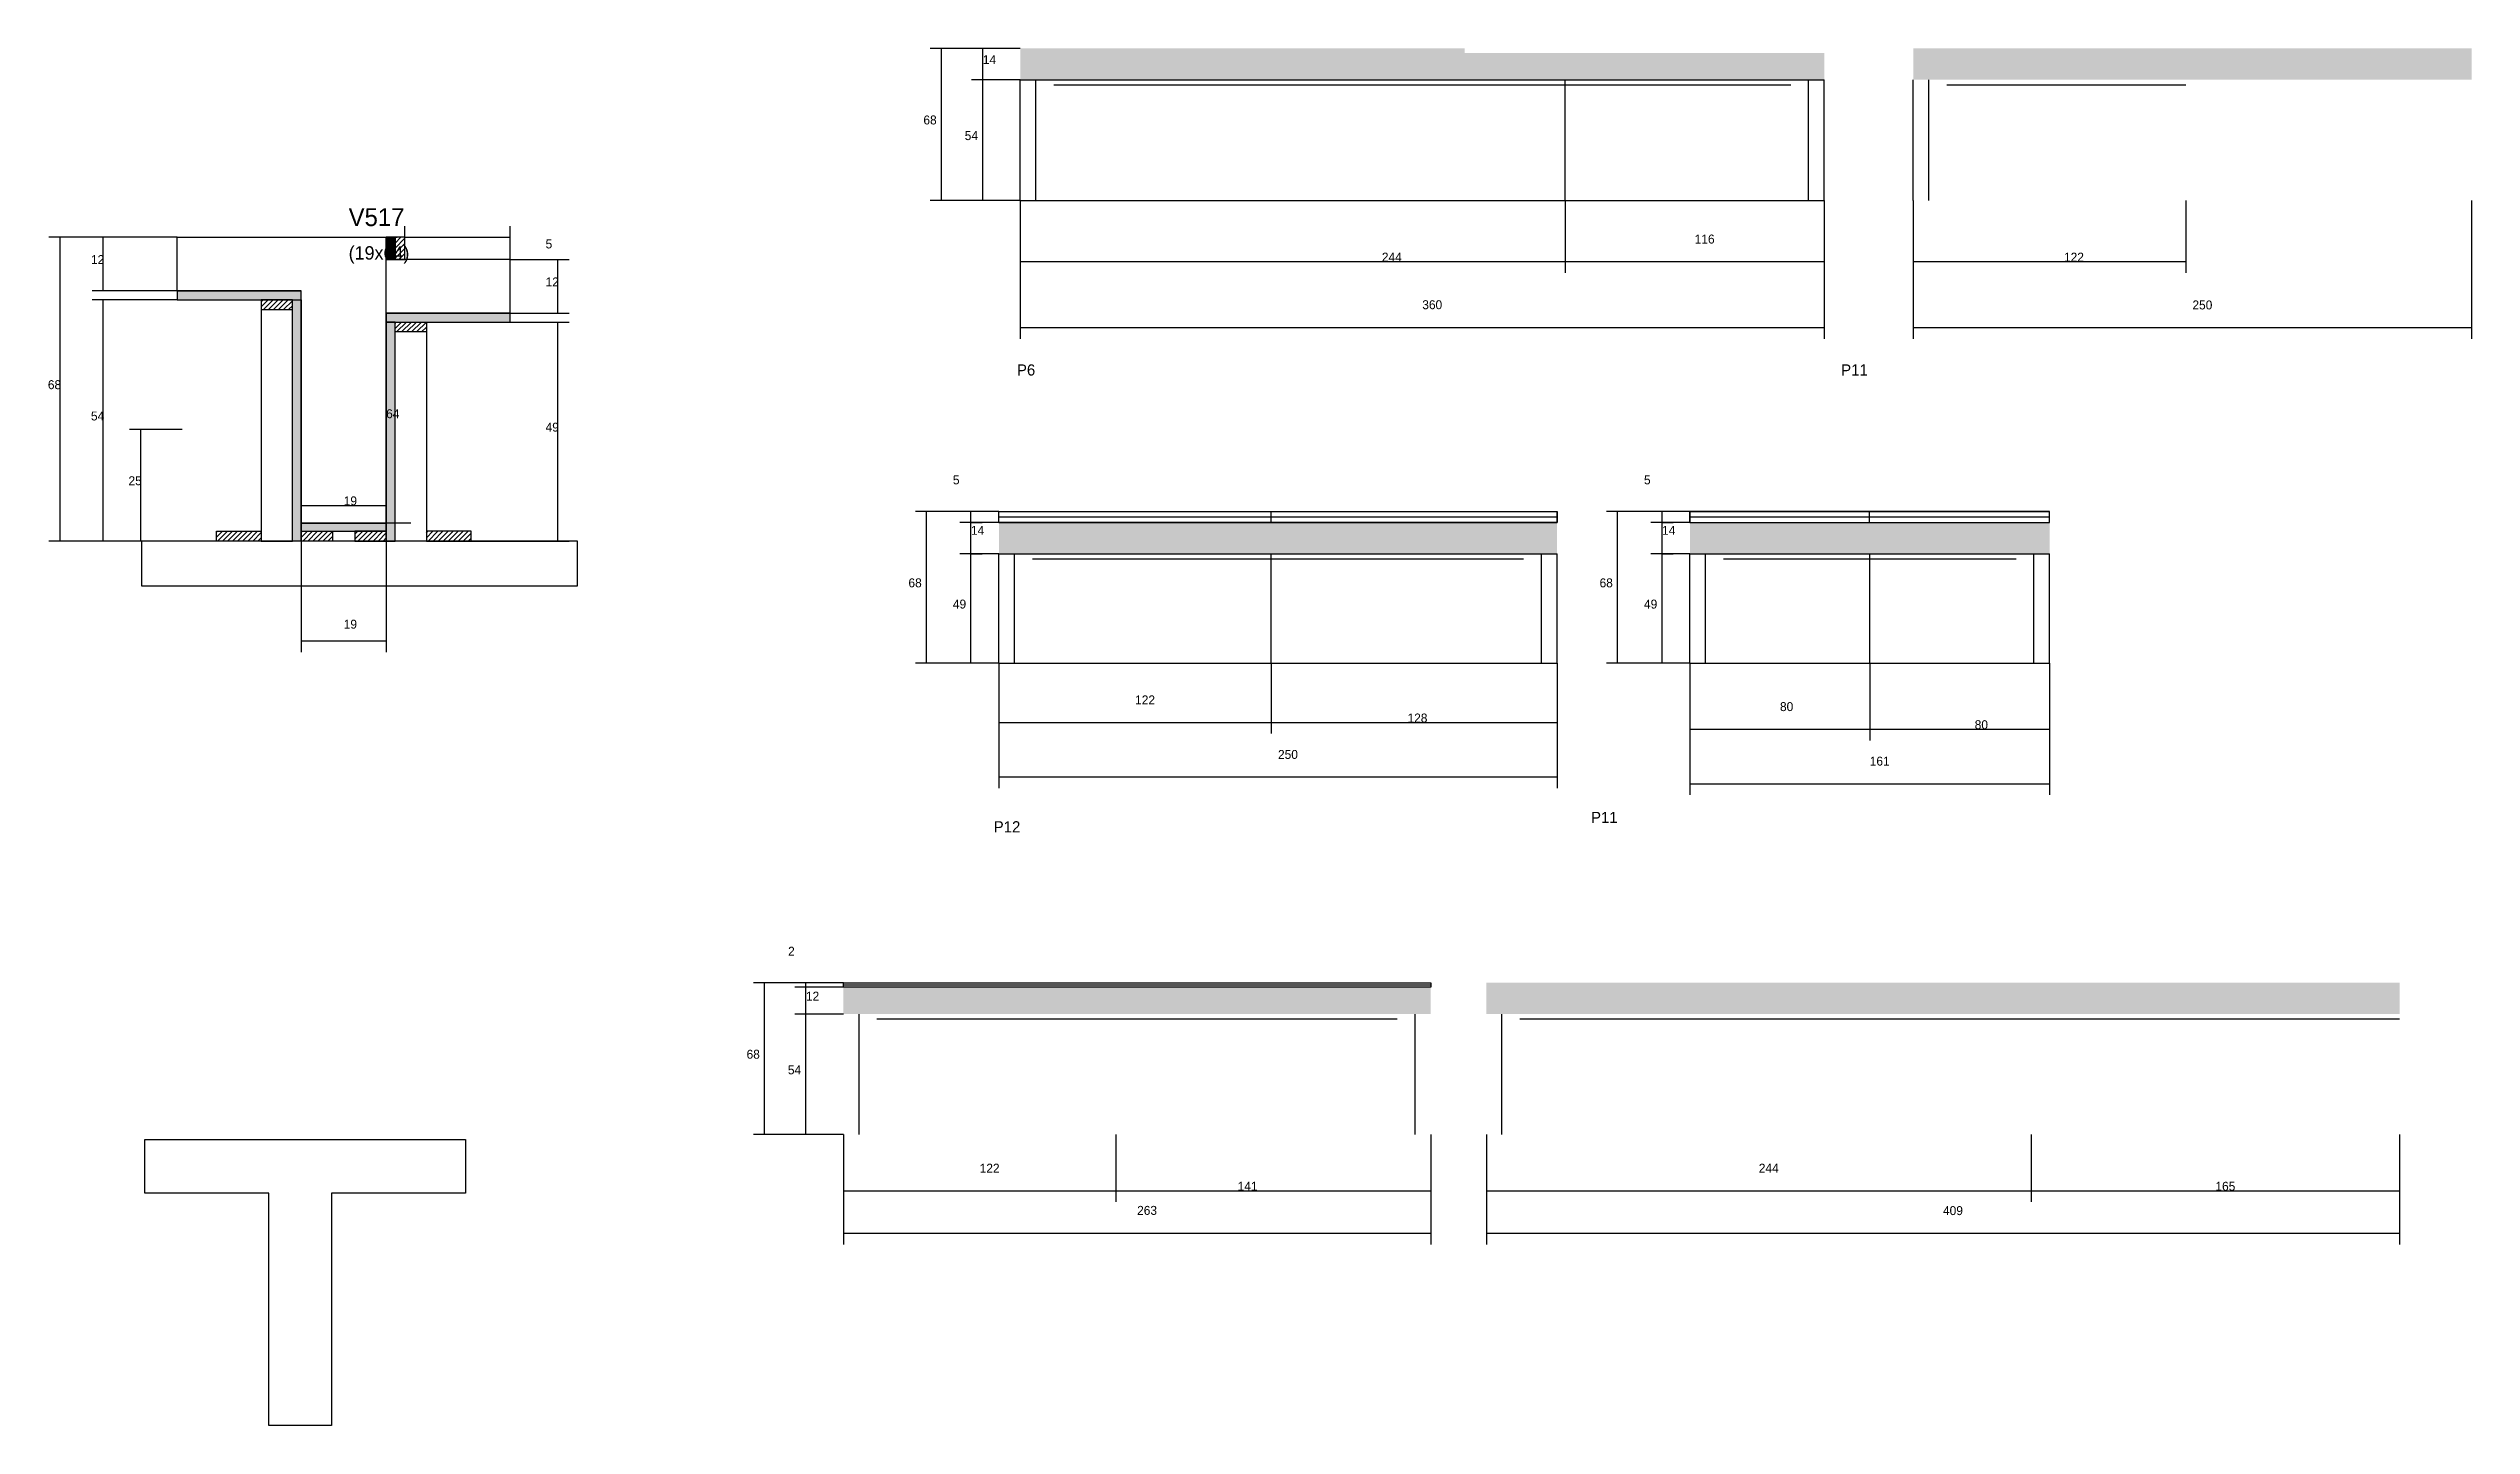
# Model space of a CAD drawing. Header units: metres. Extents: x 1768 to 2853, y -2638 to -2022.
import ezdxf

# ---------------------------------------------------------------- set-up
doc = ezdxf.new("R2010")
doc.units = ezdxf.units.M
for name, color, linetype in [('CONCRETO', 251, 'Continuous'), ('COTA', 241, 'Continuous'), ('Hachura', 253, 'Continuous'), ('Madeira', 126, 'Continuous'), ('NOMENCLATURA', 7, 'Continuous'), ('Painéis', 200, 'Continuous'), ('SARR_2.2x7', 40, 'Continuous'), ('SARR_EDITAR', 141, 'Continuous'), ('Texto Seção', 7, 'Continuous')]:
    doc.layers.add(name, color=color, linetype=linetype)

msp = doc.modelspace()

# ---------------------------------------------------------------- hatches: boundary and pattern name
at = {"layer": 'COTA'}
h = msp.add_hatch(dxfattribs=at)
h.set_pattern_fill('AR-CONC', scale=0.03)
h.paths.add_polyline_path([(2402, -2024), (2563, -2024), (2563, -2024), (2563, -2036), (2563, -2036), (2203, -2036), (2203, -2036), (2203, -2022), (2203, -2022), (2402, -2022), (2402, -2022), (2402, -2024)])
h = msp.add_hatch(dxfattribs=at)
h.set_pattern_fill('AR-CONC', scale=0.03)
h.paths.add_polyline_path([(2602.9, -2022), (2602.9, -2036), (2602.9, -2036), (2852.9, -2036), (2852.9, -2036), (2852.9, -2022), (2852.9, -2022), (2602.9, -2022)])
h = msp.add_hatch(dxfattribs=at)
h.set_pattern_fill('AR-CONC', scale=0.03)
h.paths.add_polyline_path([(2193.4, -2234.2), (2193.4, -2248.2), (2193.4, -2248.2), (2443.4, -2248.2), (2443.4, -2248.2), (2443.4, -2234.2), (2443.4, -2234.2), (2193.4, -2234.2)])
h = msp.add_hatch(dxfattribs=at)
h.set_pattern_fill('AR-CONC', scale=0.03)
h.paths.add_polyline_path([(2663.9, -2234.2), (2663.9, -2248.2), (2663.9, -2248.2), (2502.9, -2248.2), (2502.9, -2248.2), (2502.9, -2234.2), (2502.9, -2234.2), (2663.9, -2234.2)])
h = msp.add_hatch(dxfattribs=at)
h.set_pattern_fill('AR-CONC', scale=0.03)
h.paths.add_polyline_path([(2820.7, -2440.2), (2820.7, -2454.2), (2820.7, -2454.2), (2411.7, -2454.2), (2411.7, -2454.2), (2411.7, -2440.2), (2411.7, -2440.2), (2820.7, -2440.2)])
h = msp.add_hatch(dxfattribs=at)
h.set_pattern_fill('AR-CONC', scale=0.03)
h.paths.add_polyline_path([(2386.8, -2454.2), (2386.8, -2442.2), (2386.8, -2442.2), (2123.8, -2442.2), (2123.8, -2442.2), (2123.8, -2454.2), (2123.8, -2454.2), (2386.8, -2454.2)])
at = {"layer": 'Hachura'}
h = msp.add_hatch(color=8, dxfattribs=at)
h.dxf.hatch_style = 1
h.paths.add_polyline_path([(1919, -2116.5), (1923, -2116.5), (1923, -2116.5), (1923, -2106.5), (1923, -2106.5), (1919, -2106.5), (1919, -2106.5), (1919, -2116.5)])
h = msp.add_hatch(dxfattribs=at)
h.set_pattern_fill('ANSI31', scale=0.5)
h.paths.add_polyline_path([(1927.4, -2106.5), (1923, -2106.5), (1923, -2106.5), (1923, -2116.5), (1923, -2116.5), (1927.4, -2116.5), (1927.4, -2116.5), (1927.4, -2106.5)])
h = msp.add_hatch(color=8, dxfattribs=at)
h.dxf.hatch_style = 1
h.paths.add_polyline_path([(1881, -2134.5), (1881, -2130.5), (1881, -2130.5), (1825.4, -2130.5), (1825.4, -2130.5), (1825.4, -2134.5), (1825.4, -2134.5), (1881, -2134.5)])
h = msp.add_hatch(dxfattribs=at)
h.set_pattern_fill('ANSI31', scale=0.5)
h.paths.add_polyline_path([(1877, -2138.9), (1877, -2134.5), (1877, -2134.5), (1863, -2134.5), (1863, -2134.5), (1863, -2138.9), (1863, -2138.9), (1877, -2138.9)])
h = msp.add_hatch(color=8, dxfattribs=at)
h.dxf.hatch_style = 1
h.paths.add_polyline_path([(1877, -2134.5), (1881, -2134.5), (1881, -2134.5), (1881, -2242.5), (1881, -2242.5), (1877, -2242.5), (1877, -2242.5), (1877, -2134.5)])
h = msp.add_hatch(color=8, dxfattribs=at)
h.dxf.hatch_style = 1
h.paths.add_polyline_path([(1974.6, -2144.5), (1974.6, -2140.5), (1974.6, -2140.5), (1919, -2140.5), (1919, -2140.5), (1919, -2144.5), (1919, -2144.5), (1974.6, -2144.5)])
h = msp.add_hatch(color=8, dxfattribs=at)
h.dxf.hatch_style = 1
h.paths.add_polyline_path([(1923, -2144.5), (1919, -2144.5), (1919, -2144.5), (1919, -2242.5), (1919, -2242.5), (1923, -2242.5), (1923, -2242.5), (1923, -2144.5)])
h = msp.add_hatch(dxfattribs=at)
h.set_pattern_fill('ANSI31', scale=0.5)
h.paths.add_polyline_path([(1923, -2148.9), (1923, -2144.5), (1923, -2144.5), (1937, -2144.5), (1937, -2144.5), (1937, -2148.9), (1937, -2148.9), (1923, -2148.9)])
h = msp.add_hatch(color=8, dxfattribs=at)
h.dxf.hatch_style = 1
h.paths.add_polyline_path([(1919, -2238.1), (1919, -2234.5), (1919, -2234.5), (1881, -2234.5), (1881, -2234.5), (1881, -2238.1), (1881, -2238.1), (1919, -2238.1)])
h = msp.add_hatch(dxfattribs=at)
h.set_pattern_fill('ANSI31', scale=0.5)
h.paths.add_polyline_path([(1843, -2242.5), (1843, -2238.1), (1843, -2238.1), (1863, -2238.1), (1863, -2238.1), (1863, -2242.5), (1863, -2242.5), (1843, -2242.5)])
h = msp.add_hatch(dxfattribs=at)
h.set_pattern_fill('ANSI31', scale=0.5)
h.paths.add_polyline_path([(1881, -2242.5), (1881, -2238.1), (1881, -2238.1), (1895, -2238.1), (1895, -2238.1), (1895, -2242.5), (1895, -2242.5), (1881, -2242.5)])
h = msp.add_hatch(dxfattribs=at)
h.set_pattern_fill('ANSI31', scale=0.5)
h.paths.add_polyline_path([(1919, -2242.5), (1919, -2238.1), (1919, -2238.1), (1905, -2238.1), (1905, -2238.1), (1905, -2242.5), (1905, -2242.5), (1919, -2242.5)])
h = msp.add_hatch(dxfattribs=at)
h.set_pattern_fill('ANSI31', scale=0.5)
h.paths.add_polyline_path([(1957, -2242.5), (1957, -2238.1), (1957, -2238.1), (1937, -2238.1), (1937, -2238.1), (1937, -2242.5), (1937, -2242.5), (1957, -2242.5)])

# ---------------------------------------------------------------- linework, layer by layer
at = {"layer": 'CONCRETO'}
for points in [[(1919, -2140.5), (1919, -2142.5), (1919, -2142.5), (1919, -2234.5), (1881, -2234.5), (1881, -2130.5), (1825.4, -2130.5), (1825.4, -2106.5), (1919, -2106.5), (1919, -2116.5)], [(1881, -2136.5), (1881, -2136.5), (1881, -2162.5), (1881, -2162.5), (1881, -2234.5), (1919, -2234.5), (1919, -2140.5), (1974.6, -2140.5), (1974.6, -2116.5), (1919, -2116.5)]]:
    msp.add_lwpolyline(points, dxfattribs=at)
msp.add_lwpolyline([(1810.9, -2534.4), (1810.9, -2510.4), (1954.5, -2510.4), (1954.5, -2534.4), (1894.5, -2534.4), (1894.5, -2638.4), (1866.5, -2638.4), (1866.5, -2534.4)], close=True, dxfattribs=at)
at = {"layer": 'COTA'}
for p, q in [((2203, -2022), (2162.7, -2022)), ((2167.7, -2090), (2167.7, -2022)), ((2203, -2022), (2181.2, -2022)), ((2186.2, -2036), (2186.2, -2022)), ((2203, -2036), (2181.2, -2036)), ((2203, -2036), (2181.2, -2036)), ((2186.2, -2090), (2186.2, -2036)), ((2203, -2090), (2162.7, -2090)), ((2203, -2090), (2181.2, -2090)), ((2203, -2090), (2203, -2122.4)), ((2203, -2090), (2203, -2151.9)), ((2447, -2090), (2447, -2122.4)), ((2447, -2090), (2447, -2122.4)), ((2563, -2090), (2563, -2122.4)), ((2563, -2090), (2563, -2151.9)), ((2602.9, -2090), (2602.9, -2122.4)), ((2602.9, -2090), (2602.9, -2151.9)), ((2724.9, -2090), (2724.9, -2122.4)), ((2852.9, -2090), (2852.9, -2151.9)), ((1927.4, -2106.5), (1927.4, -2101.5)), ((1974.6, -2116.5), (1974.6, -2101.5)), ((1825.4, -2106.5), (1768, -2106.5)), ((1773, -2242.5), (1773, -2106.5)), ((1825.4, -2106.5), (1787.3, -2106.5)), ((1792.3, -2130.5), (1792.3, -2106.5)), ((1919, -2234.5), (1919, -2106.5)), ((1919, -2106.5), (1924, -2106.5)), ((1927.4, -2106.5), (1974.6, -2106.5)), ((1974.6, -2116.5), (2000.9, -2116.5)), ((1995.9, -2140.5), (1995.9, -2116.5)), ((2203, -2117.4), (2447, -2117.4)), ((2447, -2117.4), (2563, -2117.4)), ((2602.9, -2117.4), (2724.9, -2117.4)), ((1825.4, -2130.5), (1787.3, -2130.5)), ((1825.4, -2134.5), (1787.3, -2134.5)), ((1792.3, -2242.5), (1792.3, -2134.5)), ((1937, -2144.5), (2000.9, -2144.5)), ((1974.6, -2140.5), (2000.9, -2140.5)), ((1995.9, -2242.5), (1995.9, -2144.5)), ((2203, -2146.9), (2563, -2146.9)), ((2602.9, -2146.9), (2852.9, -2146.9)), ((1827.7, -2192.5), (1804.1, -2192.5)), ((1809.1, -2242.5), (1809.1, -2192.5)), ((1881, -2242.5), (1881, -2221.5)), ((1919, -2242.5), (1919, -2221.5)), ((1881, -2226.5), (1919, -2226.5)), ((1930, -2234.5), (1914, -2234.5)), ((2193.4, -2229.2), (2156, -2229.2)), ((2161, -2297.2), (2161, -2229.2)), ((2193.4, -2229.2), (2175.9, -2229.2)), ((2193.4, -2234.2), (2175.9, -2234.2)), ((2180.9, -2234.2), (2180.9, -2229.2)), ((2180.9, -2248.2), (2180.9, -2234.2)), ((2180.9, -2234.2), (2185.9, -2234.2)), ((2502.9, -2229.2), (2465.5, -2229.2)), ((2470.5, -2297.2), (2470.5, -2229.2)), ((2502.9, -2229.2), (2485.4, -2229.2)), ((2502.9, -2234.2), (2485.4, -2234.2)), ((2490.4, -2234.2), (2490.4, -2229.2)), ((2490.4, -2248.2), (2490.4, -2234.2)), ((2490.4, -2234.2), (2495.4, -2234.2)), ((1847.4, -2242.5), (1768, -2242.5)), ((1847.4, -2242.5), (1787.3, -2242.5)), ((1827.7, -2242.5), (1804.1, -2242.5)), ((1881, -2242.5), (1881, -2292.2)), ((1919, -2242.5), (1919, -2292.2)), ((1952.6, -2242.5), (2000.9, -2242.5)), ((2193.4, -2248.2), (2175.9, -2248.2)), ((2180.9, -2297.2), (2180.9, -2248.2)), ((2180.9, -2248.2), (2185.9, -2248.2)), ((2502.9, -2248.2), (2485.4, -2248.2)), ((2490.4, -2297.2), (2490.4, -2248.2)), ((2490.4, -2248.2), (2495.4, -2248.2)), ((1881, -2287.2), (1919, -2287.2)), ((2193.4, -2297.2), (2156, -2297.2)), ((2193.4, -2297.2), (2175.9, -2297.2)), ((2193.4, -2297.2), (2193.4, -2328.7)), ((2193.4, -2297.2), (2193.4, -2353.1)), ((2315.4, -2297.2), (2315.4, -2328.7)), ((2315.4, -2297.2), (2315.4, -2328.7)), ((2443.4, -2297.2), (2443.4, -2328.7)), ((2443.4, -2297.2), (2443.4, -2353.1)), ((2502.9, -2297.2), (2465.5, -2297.2)), ((2502.9, -2297.2), (2485.4, -2297.2)), ((2502.9, -2297.2), (2502.9, -2331.7)), ((2502.9, -2297.2), (2502.9, -2356.1)), ((2583.4, -2297.2), (2583.4, -2331.7)), ((2583.4, -2297.2), (2583.4, -2331.7)), ((2663.9, -2297.2), (2663.9, -2331.7)), ((2663.9, -2297.2), (2663.9, -2356.1)), ((2193.4, -2323.7), (2315.4, -2323.7)), ((2315.4, -2323.7), (2443.4, -2323.7)), ((2502.9, -2326.7), (2583.4, -2326.7)), ((2583.4, -2326.7), (2663.9, -2326.7)), ((2193.4, -2348.1), (2443.4, -2348.1)), ((2502.9, -2351.1), (2663.9, -2351.1)), ((2123.8, -2440.2), (2083.5, -2440.2)), ((2088.5, -2508.2), (2088.5, -2440.2)), ((2123.8, -2440.2), (2102, -2440.2)), ((2107, -2442.2), (2107, -2440.2)), ((2123.8, -2442.2), (2102, -2442.2)), ((2123.8, -2442.2), (2102, -2442.2)), ((2107, -2454.2), (2107, -2442.2)), ((2123.8, -2454.2), (2102, -2454.2)), ((2123.8, -2454.2), (2102, -2454.2)), ((2107, -2508.2), (2107, -2454.2)), ((2123.8, -2508.2), (2083.5, -2508.2)), ((2123.8, -2508.2), (2102, -2508.2)), ((2123.8, -2508.2), (2123.8, -2538.3)), ((2123.8, -2508.2), (2123.8, -2557.3)), ((2245.8, -2508.2), (2245.8, -2538.3)), ((2245.8, -2508.2), (2245.8, -2538.3)), ((2386.8, -2508.2), (2386.8, -2538.3)), ((2386.8, -2508.2), (2386.8, -2557.3)), ((2411.7, -2508.2), (2411.7, -2538.3)), ((2411.7, -2508.2), (2411.7, -2557.3)), ((2655.7, -2508.2), (2655.7, -2538.3)), ((2655.7, -2508.2), (2655.7, -2538.3)), ((2820.7, -2508.2), (2820.7, -2538.3)), ((2820.7, -2508.2), (2820.7, -2557.3)), ((2123.8, -2533.3), (2245.8, -2533.3)), ((2245.8, -2533.3), (2386.8, -2533.3)), ((2411.7, -2533.3), (2655.7, -2533.3)), ((2655.7, -2533.3), (2820.7, -2533.3)), ((2123.8, -2552.3), (2386.8, -2552.3)), ((2411.7, -2552.3), (2820.7, -2552.3))]:
    msp.add_line(p, q, dxfattribs=at)
at = {"layer": 'Madeira'}
for points in [[(1927.4, -2106.5), (1923, -2106.5), (1923, -2116.5), (1927.4, -2116.5)], [(1877, -2138.9), (1877, -2134.5), (1863, -2134.5), (1863, -2138.9)], [(1877, -2134.5), (1863, -2134.5), (1863, -2242.5), (1877, -2242.5)], [(1923, -2148.9), (1923, -2144.5), (1937, -2144.5), (1937, -2148.9)], [(1923, -2144.5), (1937, -2144.5), (1937, -2242.5), (1923, -2242.5)], [(1809.5, -2262.5), (2004.7, -2262.5), (2004.7, -2242.5), (1809.5, -2242.5)], [(1843, -2242.5), (1843, -2238.1), (1863, -2238.1), (1863, -2242.5)], [(1881, -2242.5), (1881, -2238.1), (1895, -2238.1), (1895, -2242.5)], [(1919, -2242.5), (1919, -2238.1), (1905, -2238.1), (1905, -2242.5)], [(1957, -2242.5), (1957, -2238.1), (1937, -2238.1), (1937, -2242.5)]]:
    msp.add_lwpolyline(points, close=True, dxfattribs=at)
at = {"layer": 'Painéis'}
for p, q in [((2203, -2036), (2563, -2036)), ((2203, -2090), (2203, -2036)), ((2447, -2090), (2447, -2036)), ((2563, -2090), (2563, -2036)), ((2602.9, -2090), (2602.9, -2036)), ((2203, -2090), (2563, -2090)), ((1825.4, -2130.5), (1881, -2130.5)), ((1919, -2140.5), (1974.6, -2140.5)), ((1881, -2234.5), (1919, -2234.5)), ((2193.4, -2229.2), (2443.4, -2229.2)), ((2193.4, -2234.2), (2443.4, -2234.2)), ((2315.4, -2234.2), (2315.4, -2229.2)), ((2443.4, -2234.2), (2443.4, -2229.2)), ((2502.9, -2229.2), (2663.9, -2229.2)), ((2502.9, -2234.2), (2502.9, -2229.2)), ((2502.9, -2234.2), (2663.9, -2234.2)), ((2583.3, -2234.2), (2583.3, -2229.2)), ((2193.4, -2248.2), (2443.4, -2248.2)), ((2193.4, -2297.2), (2193.4, -2248.2)), ((2315.4, -2297.2), (2315.4, -2248.2)), ((2443.4, -2297.2), (2443.4, -2248.2)), ((2502.9, -2248.2), (2583.4, -2248.2)), ((2502.9, -2297.2), (2502.9, -2248.2)), ((2583.4, -2248.2), (2663.9, -2248.2)), ((2583.4, -2297.2), (2583.4, -2248.2)), ((2663.9, -2297.2), (2663.9, -2248.2)), ((2193.4, -2297.2), (2443.4, -2297.2)), ((2502.9, -2297.2), (2663.9, -2297.2))]:
    msp.add_line(p, q, dxfattribs=at)
for points in [[(1923, -2106.5), (1919, -2106.5), (1919, -2116.5), (1923, -2116.5)], [(1881, -2134.5), (1881, -2130.5), (1825.4, -2130.5), (1825.4, -2134.5)], [(1877, -2134.5), (1881, -2134.5), (1881, -2242.5), (1877, -2242.5)], [(1974.6, -2144.5), (1974.6, -2140.5), (1919, -2140.5), (1919, -2144.5)], [(1923, -2144.5), (1919, -2144.5), (1919, -2242.5), (1923, -2242.5)], [(1919, -2238.1), (1919, -2234.5), (1881, -2234.5), (1881, -2238.1)], [(2193.4, -2229.2), (2443.4, -2229.2), (2443.4, -2234.2), (2193.4, -2234.2)], [(2663.9, -2229.2), (2502.9, -2229.2), (2502.9, -2234.2), (2663.9, -2234.2)], [(2123.8, -2440.2), (2386.8, -2440.2), (2386.8, -2442.2), (2123.8, -2442.2)]]:
    msp.add_lwpolyline(points, close=True, dxfattribs=at)
at = {"layer": 'SARR_2.2x7'}
for p, q in [((2210, -2090), (2210, -2036)), ((2218, -2038.2), (2447, -2038.2)), ((2447, -2038.2), (2548, -2038.2)), ((2556, -2090), (2556, -2036)), ((2609.9, -2090), (2609.9, -2036)), ((2617.9, -2038.2), (2724.9, -2038.2)), ((2200.4, -2297.2), (2200.4, -2248.2)), ((2208.4, -2250.4), (2315.4, -2250.4)), ((2315.4, -2250.4), (2428.4, -2250.4)), ((2436.4, -2297.2), (2436.4, -2248.2)), ((2509.9, -2297.2), (2509.9, -2248.2)), ((2517.9, -2250.4), (2583.4, -2250.4)), ((2583.4, -2250.4), (2648.9, -2250.4)), ((2656.9, -2297.2), (2656.9, -2248.2)), ((2130.8, -2508.2), (2130.8, -2454.2)), ((2138.8, -2456.4), (2245.8, -2456.4)), ((2245.8, -2456.4), (2371.8, -2456.4)), ((2379.8, -2508.2), (2379.8, -2454.2)), ((2418.7, -2508.2), (2418.7, -2454.2)), ((2426.7, -2456.4), (2655.7, -2456.4)), ((2655.7, -2456.4), (2820.7, -2456.4))]:
    msp.add_line(p, q, dxfattribs=at)
at = {"layer": 'SARR_EDITAR'}
for p, q in [((2193.4, -2231.7), (2315.4, -2231.7)), ((2315.4, -2231.7), (2443.4, -2231.7)), ((2502.9, -2231.7), (2583.3, -2231.7)), ((2583.3, -2231.7), (2663.9, -2231.7)), ((2123.8, -2441.2), (2386.8, -2441.2))]:
    msp.add_line(p, q, dxfattribs=at)

# ---------------------------------------------------------------- texts
at = {"layer": 'COTA'}
for s, p in [('14', (2186.2, -2029)), ('68', (2159.6, -2056)), ('54', (2178.1, -2063)), ('12', (1786.8, -2118.5)), ('5', (1990.4, -2111.5)), ('244', (2364.9, -2117.4)), ('116', (2505, -2109.3)), ('122', (2670.4, -2117.4)), ('12', (1990.4, -2128.5)), ('360', (2383, -2138.7)), ('250', (2727.9, -2138.8)), ('68', (1767.5, -2174.5)), ('54', (1786.8, -2188.5)), ('64', (1919, -2187.5)), ('49', (1990.4, -2193.5)), ('25', (1803.6, -2217.5)), ('5', (2172.8, -2217.1)), ('5', (2482.3, -2217.1)), ('19', (1900, -2226.5)), ('14', (2180.9, -2239.7)), ('14', (2490.4, -2239.7)), ('68', (2152.9, -2263.2)), ('68', (2462.4, -2263.2)), ('19', (1900, -2281.7)), ('49', (2172.8, -2272.7)), ('49', (2482.3, -2272.7)), ('122', (2254.4, -2315.6)), ('128', (2376.4, -2323.7)), ('80', (2543.2, -2318.6)), ('80', (2630.4, -2326.7)), ('250', (2318.4, -2340)), ('161', (2583.4, -2343)), ('2', (2099, -2428.1)), ('12', (2107, -2448.2)), ('68', (2080.4, -2474.2)), ('54', (2098.9, -2481.2)), ('122', (2184.8, -2525.2)), ('244', (2533.7, -2525.2)), ('141', (2300.3, -2533.3)), ('165', (2738.2, -2533.3)), ('263', (2255.3, -2544.1)), ('409', (2616.2, -2544.2))]:
    msp.add_text(s, height=4, dxfattribs=at).set_placement(p)
at = {"layer": 'NOMENCLATURA'}
for s, p in [('P6', (2201.5, -2168.4)), ('P11', (2570.6, -2168.4)), ('P11', (2458.6, -2368.7)), ('P12', (2191.1, -2372.9))]:
    msp.add_text(s, height=5, dxfattribs=at).set_placement(p)
at = {"layer": 'Texto Seção'}
for s, height, p in [('V517', 8, (1902.2, -2101.5)), ('(19x64)', 6, (1902.2, -2116.5))]:
    msp.add_text(s, height=height, dxfattribs=at).set_placement(p)

doc.saveas('drawing.dxf')
